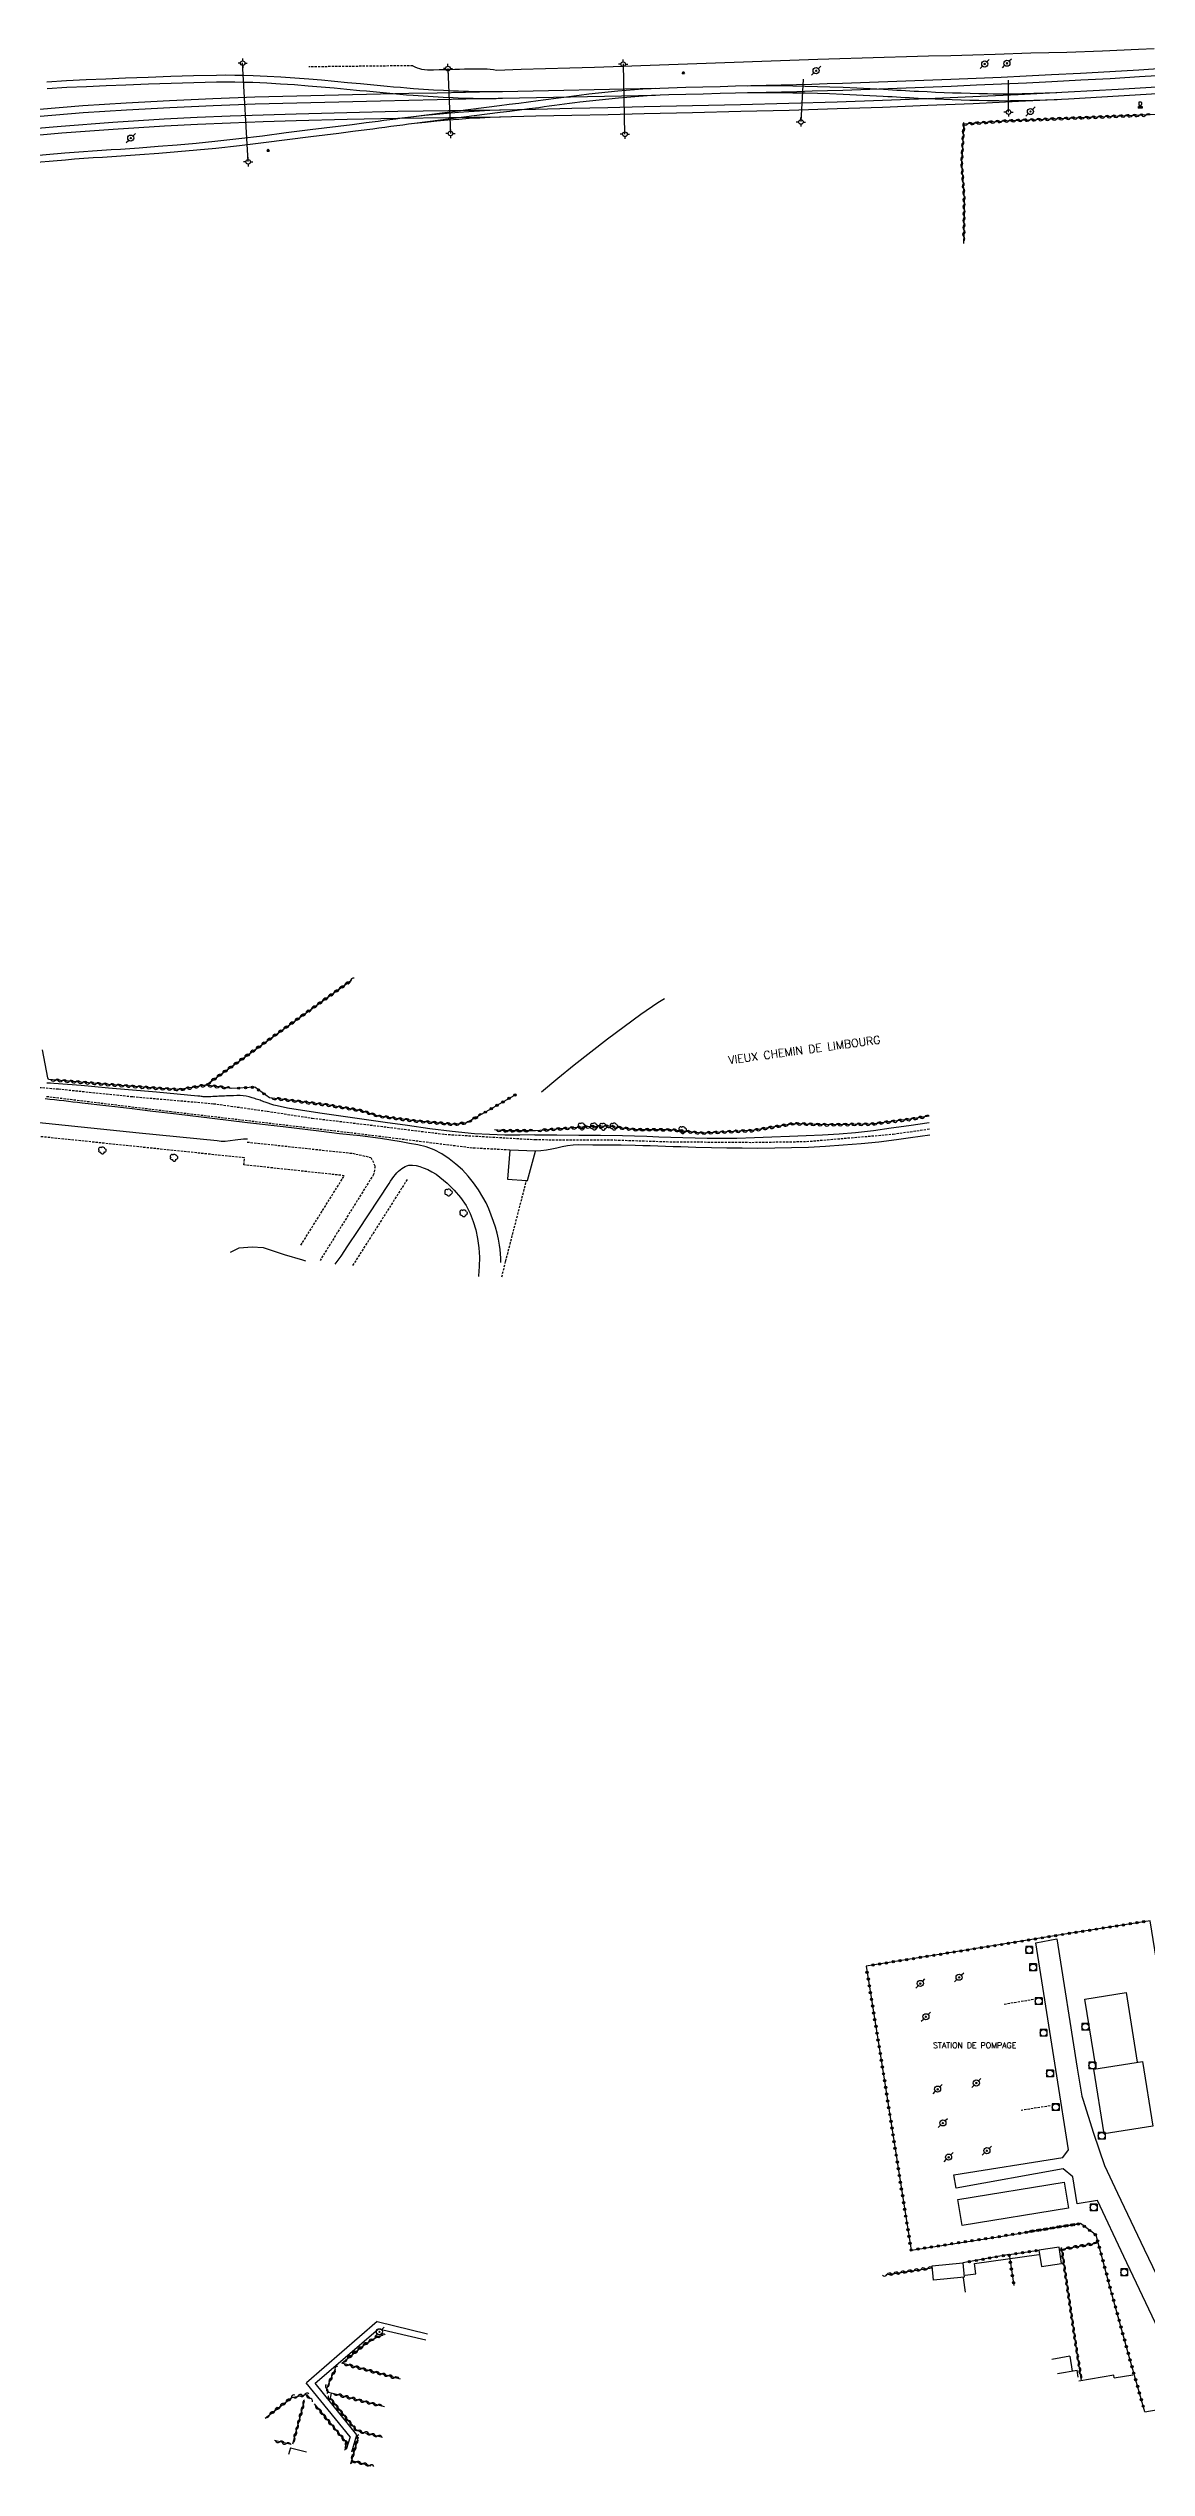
# Model space of a CAD drawing. Header units: millimetres. Extents: x 257000 to 258003, y 144043 to 145001.
# Drawn here: x 257422 to 257662, y 144043 to 144572 of the extents above; entities that cross this region are included whole.
import ezdxf
from ezdxf.enums import TextEntityAlignment as Align

# ---------------------------------------------------------------- set-up
doc = ezdxf.new("R2010")
doc.units = ezdxf.units.MM
doc.linetypes.add('DASHED', pattern=[0.75, 0.5, -0.25])
doc.layers.get('0').update_dxf_attribs({"linetype": 'CONTINUOUS'})
for name, color, linetype in [('W0001', 6, 'DASHED'), ('W0008', 7, 'CONTINUOUS'), ('W0014', 7, 'CONTINUOUS'), ('W0017', 7, 'CONTINUOUS'), ('W0101', 7, 'CONTINUOUS'), ('W0104', 1, 'CONTINUOUS'), ('W0112', 1, 'DASHED'), ('W0211', 2, 'CONTINUOUS'), ('W0300', 7, 'CONTINUOUS'), ('W0303', 7, 'CONTINUOUS'), ('W0310', 3, 'CONTINUOUS'), ('W0323', 7, 'CONTINUOUS'), ('W0420', 7, 'CONTINUOUS'), ('W0438', 7, 'CONTINUOUS'), ('W0473', 7, 'CONTINUOUS'), ('W0610', 7, 'CONTINUOUS'), ('W0611', 7, 'CONTINUOUS'), ('W0700', 7, 'CONTINUOUS'), ('W0850', 7, 'CONTINUOUS'), ('W0988', 4, 'CONTINUOUS'), ('W0989', 7, 'CONTINUOUS')]:
    doc.layers.add(name, color=color, linetype=linetype)
doc.styles.get("Standard").update_dxf_attribs({"font": 'romans.shx', "width": 0.85})

# ---------------------------------------------------------------- blocks, each defined once
blk = doc.blocks.new('T300')
for p, q in [((-0.8, 0.51), (-0.86, 0.34)), ((-0.86, 0.34), (-0.86, 0.17)), ((-0.86, 0.17), (-0.74, 0.06)), ((-0.69, 0.63), (-0.8, 0.51)), ((-0.8, -0.06), (-0.74, 0.06)), ((-0.74, 0.06), (-0.69, 0.11)), ((-0.57, 0.69), (-0.69, 0.63)), ((-0.46, 0.69), (-0.57, 0.69)), ((-0.29, 0.63), (-0.46, 0.69)), ((-0.29, 0.63), (-0.17, 0.74)), ((-0.23, 0.57), (-0.29, 0.63)), ((-0.17, 0.74), (-0.06, 0.8)), ((-0.06, 0.8), (0.06, 0.8)), ((0.06, 0.8), (0.23, 0.74)), ((0.23, 0.74), (0.34, 0.63)), ((0.34, 0.63), (0.4, 0.51)), ((0.46, 0.46), (0.34, 0.46)), ((0.4, 0.51), (0.4, 0.46)), ((0.57, 0.4), (0.46, 0.46)), ((0.57, 0.4), (0.69, 0.29)), ((0.69, 0.29), (0.74, 0.17)), ((0.74, 0.06), (0.69, -0.17)), ((0.74, 0.17), (0.74, 0.06)), ((-0.8, -0.17), (-0.8, -0.06)), ((-0.8, -0.23), (-0.8, -0.17)), ((-0.74, -0.34), (-0.8, -0.23)), ((-0.69, -0.4), (-0.74, -0.34)), ((-0.51, -0.46), (-0.69, -0.4)), ((-0.4, -0.46), (-0.51, -0.46)), ((-0.4, -0.46), (-0.34, -0.46)), ((-0.34, -0.46), (-0.34, -0.4)), ((-0.34, -0.51), (-0.34, -0.46)), ((-0.29, -0.63), (-0.34, -0.51)), ((-0.17, -0.74), (-0.29, -0.63)), ((-0.06, -0.8), (-0.17, -0.74)), ((0.06, -0.8), (-0.06, -0.8)), ((0.17, -0.74), (0.06, -0.8)), ((0.23, -0.69), (0.17, -0.74)), ((0.29, -0.46), (0.23, -0.46)), ((0.29, -0.63), (0.23, -0.69)), ((0.46, -0.4), (0.29, -0.46)), ((0.34, -0.51), (0.29, -0.63)), ((0.34, -0.51), (0.34, -0.46)), ((0.57, -0.34), (0.46, -0.4)), ((0.63, -0.29), (0.57, -0.34)), ((0.69, -0.17), (0.63, -0.29))]:
    blk.add_line(p, q)
blk = doc.blocks.new('T438')
for p, q in [((-0.4, 0.2), (0.4, 0.2)), ((-0.4, -0.2), (-0.4, 0.2)), ((0.15, 1.1), (-0.3, 1.1)), ((-0.3, 1.1), (-0.3, 0.5)), ((-0.3, 0.5), (0.15, 0.5)), ((0.3, 0.65), (0.3, 0.95)), ((0.4, 0.2), (0.4, -0.2))]:
    blk.add_line(p, q)
at = {"flags": 128}
for points in [[(-0.4, -0.2), (0.4, 0.2)], [(0.4, -0.2), (-0.4, -0.2)]]:
    blk.add_lwpolyline(points, dxfattribs=at)
for centre, major_axis, start_param, end_param in [((0.15, 0.95), (0.106, -0.106), 0.785398, 2.356194), ((0.15, 0.65), (0.106, 0.106), 3.926991, 5.497787)]:
    blk.add_ellipse(centre, major_axis=major_axis, ratio=1, start_param=start_param, end_param=end_param)
blk = doc.blocks.new('T473')
for p, q in [((-0.166667, 0.166667), (0.166667, -0.166667)), ((-0.166667, -0.166667), (0.166667, 0.166667)), ((0.500001, 0.500001), (1.000002, 1.000002)), ((-1.000002, -1.000002), (-0.500001, -0.500001))]:
    blk.add_line(p, q)
blk.add_ellipse((0, 0), major_axis=(0.471405, 0.471405), ratio=1, start_param=5.4977871438, end_param=11.780972451)
blk = doc.blocks.new('T610')
for p, q in [((-0.500001, 0), (-1.000002, 0)), ((0, 0.500001), (0, 1.000002)), ((0.500001, 0), (1.000002, 0)), ((0, -0.500001), (0, -1.000002))]:
    blk.add_line(p, q)
blk.add_ellipse((0, 0), major_axis=(-0.353554, 0.353554), ratio=1, start_param=3.926990817, end_param=10.2101761242)
blk = doc.blocks.new('T850')
for p, q in [((-0.25, -0.15), (0, 0.32)), ((0, 0.32), (0.25, -0.15)), ((-0.25, -0.15), (0.25, -0.15))]:
    blk.add_line(p, q)
for major_axis in [(-0.106, 0.106), (-0.0354, 0.0354), (-0.0236, 0.0236)]:
    blk.add_ellipse((0, 0), major_axis=major_axis, ratio=1, start_param=3.926991, end_param=10.210176)
blk = doc.blocks.new('t323o')
at = {"color": 0, "linetype": 'Continuous'}
for radius in [0.25, 0.15]:
    blk.add_circle((0, 0), radius, dxfattribs=at)
blk = doc.blocks.new('t310o')
at = {"color": 0, "linetype": 'Continuous'}
for centre, start, end in [((-0.5, 0.38), 216.8699, 323.1304), ((0.5, -0.37), 36.8699, 143.1303)]:
    blk.add_arc(centre, 0.625, start, end, dxfattribs=at)
blk = doc.blocks.new('T420')
for p, q in [((0.75, 0.75), (-0.75, 0.75)), ((-0.75, 0.75), (-0.75, -0.75)), ((0.75, 0.75), (0.75, -0.75)), ((0.75, -0.75), (-0.75, -0.75))]:
    blk.add_line(p, q)
blk.add_ellipse((0, 0), major_axis=(-0.53, 0.53), ratio=1, start_param=3.926991, end_param=10.210176)

msp = doc.modelspace()

# ---------------------------------------------------------------- linework, layer by layer
at = {"layer": 'W0001'}
for points in [[(257407.97, 144344.74), (257415.09, 144344.84), (257423.78, 144344.13), (257440.02, 144342.45), (257457.68, 144340.91), (257469.43, 144339.26), (257479.3, 144337.74), (257492.71, 144336.15), (257508.24, 144334.22), (257528.04, 144333.05)], [(257528.04, 144333.05), (257545.46, 144332.97), (257557.48, 144332.59), (257575.44, 144332.45), (257587.41, 144332.64), (257606.33, 144334.25), (257614.28, 144335.4)]]:
    msp.add_lwpolyline(points, dxfattribs=at)
at = {"layer": 'W0008'}
for points in [[(257527.96, 144334.06), (257524.67, 144334), (257521.37, 144334.03), (257518.08, 144334.15), (257514.79, 144334.35), (257509.89, 144334.81), (257505, 144335.44), (257500.12, 144336.14), (257495.25, 144336.82), (257491.66, 144337.3), (257488.08, 144337.8), (257484.5, 144338.31), (257480.93, 144338.85), (257478.59, 144339.2), (257476.24, 144339.54), (257473.9, 144339.94), (257471.58, 144340.43), (257470.92, 144340.61), (257470.26, 144340.81), (257469.61, 144341.03), (257468.96, 144341.24), (257468.68, 144341.34), (257468.41, 144341.44), (257468.14, 144341.54), (257467.86, 144341.64), (257467.59, 144341.74), (257467.31, 144341.83), (257467.03, 144341.93), (257466.76, 144342.01), (257466.13, 144342.2), (257465.5, 144342.37), (257464.86, 144342.52), (257464.21, 144342.62), (257463.49, 144342.67), (257462.77, 144342.67), (257462.05, 144342.65), (257461.34, 144342.63), (257460.92, 144342.61), (257460.51, 144342.6), (257460.1, 144342.58), (257459.69, 144342.56), (257459.28, 144342.54), (257458.87, 144342.52), (257458.46, 144342.49), (257458.05, 144342.48), (257457.58, 144342.45), (257457.11, 144342.42), (257456.64, 144342.4), (257456.17, 144342.39), (257455.93, 144342.4), (257455.69, 144342.42), (257455.45, 144342.44), (257455.21, 144342.47), (257454.97, 144342.5), (257454.73, 144342.53), (257454.49, 144342.55), (257454.25, 144342.58), (257452, 144342.79), (257449.74, 144343), (257447.48, 144343.21), (257445.23, 144343.41), (257442.61, 144343.64), (257439.99, 144343.88), (257437.38, 144344.1), (257434.76, 144344.33), (257431.77, 144344.59), (257428.78, 144344.86), (257425.79, 144345.11), (257422.79, 144345.34), (257422.02, 144345.39), (257421.25, 144345.43)], [(257527.96, 144334.06), (257532.76, 144334.06), (257537.56, 144334.04), (257542.35, 144333.99), (257547.15, 144333.92), (257549.79, 144333.86), (257552.43, 144333.78), (257555.07, 144333.69), (257557.71, 144333.59), (257560.36, 144333.49), (257563, 144333.42), (257565.64, 144333.37), (257568.28, 144333.35), (257572.13, 144333.4), (257575.98, 144333.51), (257579.82, 144333.66), (257583.67, 144333.83), (257587.28, 144333.98), (257590.89, 144334.13), (257594.5, 144334.34), (257598.1, 144334.64), (257602, 144335.07), (257605.89, 144335.59), (257609.77, 144336.17), (257614.23, 144336.77), (257614.23, 144336.77)], [(257614.34, 144334.04), (257614.34, 144334.04), (257610.14, 144333.42), (257607.09, 144332.98), (257603.21, 144332.52), (257599.32, 144332.13), (257595.42, 144331.81), (257591.52, 144331.55), (257587.83, 144331.36), (257584.13, 144331.25), (257580.43, 144331.18), (257576.73, 144331.14), (257573.34, 144331.15), (257569.95, 144331.19), (257566.57, 144331.27), (257563.18, 144331.34), (257561.52, 144331.39), (257559.86, 144331.44), (257558.2, 144331.49), (257556.54, 144331.55), (257554.88, 144331.61), (257553.22, 144331.67), (257551.56, 144331.71), (257549.9, 144331.75), (257546.81, 144331.81), (257543.71, 144331.84), (257540.62, 144331.86), (257537.52, 144331.88), (257536.33, 144331.83), (257535.14, 144331.68), (257533.97, 144331.45), (257532.81, 144331.2), (257531.65, 144330.94), (257530.48, 144330.72), (257529.29, 144330.56), (257528.1, 144330.49)]]:
    msp.add_lwpolyline(points, dxfattribs=at)
at = {"layer": 'W0014'}
for points in [[(257493.46, 144074.57), (257478.01, 144061.15)], [(257487.91, 144046.12), (257489.01, 144049.82), (257479.89, 144061.13), (257486, 144066.28), (257493.81, 144073), (257504.15, 144070.59)], [(257493.46, 144074.57), (257504.5, 144071.86)], [(257487.55, 144049.35), (257477.97, 144061.2)], [(257487.55, 144049.35), (257486.72, 144046.57)]]:
    msp.add_lwpolyline(points, dxfattribs=at)
at = {"layer": 'W0017'}
for points in [[(257520.53, 144306.15), (257520.52, 144307.1), (257520.47, 144308.05), (257520.38, 144309), (257520.24, 144309.94), (257520, 144311.26), (257519.7, 144312.58), (257519.35, 144313.88), (257518.94, 144315.17), (257518.45, 144316.54), (257517.92, 144317.89), (257517.31, 144319.22), (257516.62, 144320.5), (257515.64, 144322.09), (257514.58, 144323.62), (257513.41, 144325.08), (257512.12, 144326.45), (257510.72, 144327.71), (257509.22, 144328.88), (257507.63, 144329.92), (257505.94, 144330.79), (257504.19, 144331.45), (257502.37, 144331.89), (257500.53, 144332.23), (257498.71, 144332.55), (257494.23, 144333.28), (257489.73, 144333.85), (257485.22, 144334.35), (257480.72, 144334.87), (257472.94, 144335.83), (257465.16, 144336.75), (257457.38, 144337.67), (257449.6, 144338.59), (257444.45, 144339.21), (257439.29, 144339.82), (257434.14, 144340.44), (257428.99, 144341.04), (257427.97, 144341.16), (257426.96, 144341.27), (257425.95, 144341.39), (257424.93, 144341.5), (257423.92, 144341.62), (257422.91, 144341.73), (257421.89, 144341.85), (257420.88, 144341.96)], [(257411.71, 144313.8), (257405.71, 144334.31), (257405.55, 144334.99), (257405.84, 144336.31), (257407, 144337.38), (257407.89, 144337.78), (257412.6, 144337.49), (257441.46, 144334.56), (257458.52, 144332.82), (257459.4, 144332.69), (257460.23, 144332.7), (257462.44, 144332.99), (257464.24, 144333.2), (257465.09, 144333.21)], [(257496.1, 144323.44), (257496.41, 144323.97), (257496.75, 144324.49), (257497.11, 144324.98), (257497.5, 144325.45), (257497.81, 144325.8), (257498.14, 144326.13), (257498.49, 144326.44), (257498.86, 144326.71), (257499.22, 144326.94), (257499.58, 144327.16), (257499.98, 144327.33), (257500.4, 144327.44), (257501.22, 144327.47), (257502.03, 144327.36), (257502.81, 144327.16), (257503.56, 144326.91), (257504.54, 144326.52), (257505.47, 144326.04), (257506.36, 144325.49), (257507.2, 144324.87), (257508.82, 144323.5), (257510.33, 144322.01), (257511.71, 144320.38), (257512.91, 144318.61), (257513.8, 144316.91), (257514.5, 144315.13), (257515.04, 144313.29), (257515.44, 144311.43), (257515.73, 144309.4), (257515.84, 144307.35), (257515.81, 144305.3), (257515.65, 144303.26), (257515.63, 144303.11)], [(257484.33, 144305.78), (257485.59, 144307.59), (257487.1, 144309.81), (257489.35, 144313.21), (257491.61, 144316.62), (257493.86, 144320.03), (257496.1, 144323.44)], [(257461.4, 144308.4), (257463.3, 144309.35), (257466.14, 144309.6), (257468.57, 144309.44), (257473.16, 144307.89), (257477.17, 144306.78), (257477.83, 144306.53)], [(257671.98, 144056.47), (257668.73, 144063.69), (257663.63, 144074.36), (257656.76, 144088.83), (257650.99, 144101.03), (257646.57, 144100.29), (257645.65, 144106.2), (257643.51, 144107.97), (257620.14, 144103.73), (257619.61, 144106.66), (257643.41, 144110.43), (257644.7, 144112.16), (257642.12, 144128.32), (257637.56, 144157.43), (257642.15, 144158.25), (257646.6, 144129.99), (257647.59, 144123.86)], [(257647.59, 144123.86), (257647.78, 144123.18), (257650.13, 144115.8), (257652.52, 144108.69), (257655.36, 144102.68), (257661.22, 144090.43), (257668.55, 144075.07), (257672.47, 144066.6), (257677.01, 144057.47)]]:
    msp.add_lwpolyline(points, dxfattribs=at)
at = {"layer": 'W0101'}
for points in [[(257642.26, 144063.23), (257646.54, 144063.93)], [(257646.78, 144062.4), (257646.54, 144063.93)], [(257654.59, 144062.82), (257646.92, 144061.54)], [(257654.67, 144062.29), (257654.59, 144062.82)], [(257474.51, 144046.99), (257474.12, 144045.53)], [(257474.51, 144046.99), (257478.01, 144046.06), (257478.01, 144046.06)]]:
    msp.add_lwpolyline(points, dxfattribs=at)
at = {"layer": 'W0104'}
for points in [[(257522.5, 144330.77), (257521.98, 144324.43), (257526.14, 144324.12)], [(257526.14, 144324.12), (257526.38, 144324.11), (257528.1, 144330.49), (257522.5, 144330.77)], [(257650.7, 144129.86), (257648.27, 144145.1), (257657.3, 144146.56), (257659.71, 144131.3)], [(257644.96, 144066.98), (257641.02, 144066.29)], [(257644.96, 144066.98), (257645.45, 144063.75)], [(257658.71, 144062.85), (257654.69, 144062.18)]]:
    msp.add_lwpolyline(points, dxfattribs=at)
for points in [[(257660.86, 144131.48), (257663.12, 144117.3), (257652.48, 144115.61), (257650.22, 144129.78)], [(257620.47, 144101.29), (257643.72, 144105.07), (257644.64, 144099.39), (257621.4, 144095.61)], [(257614.83, 144086.76), (257621.54, 144087.4), (257621.84, 144084.27), (257615.13, 144083.63)], [(257642.6, 144090.84), (257638.21, 144090.18), (257638.75, 144086.59), (257643.14, 144087.24)]]:
    msp.add_lwpolyline(points, close=True, dxfattribs=at)
at = {"layer": 'W0112'}
for points in [[(257501.3, 144567.89), (257478.54, 144567.64)], [(257522.5, 144330.77), (257514.35, 144331.19), (257489.67, 144334.27), (257448.45, 144339.11), (257420.94, 144342.46)], [(257476.79, 144309.95), (257486.3, 144325.16), (257464.33, 144327.53), (257464.46, 144329.06), (257408.47, 144334.88), (257414.77, 144313.74)], [(257465.07, 144332.51), (257488.11, 144330.05), (257492.13, 144329.15), (257493.03, 144327.19), (257492.69, 144325.44), (257480.99, 144306.63)], [(257500.04, 144324.3), (257488.02, 144305.36)], [(257520.75, 144303.01), (257521.6, 144306.48), (257526.14, 144324.12)], [(257637.02, 144144.98), (257630.62, 144143.93)], [(257640.64, 144121.76), (257634.31, 144120.76)]]:
    msp.add_lwpolyline(points, dxfattribs=at)
at = {"layer": 'W0211'}
for points in [[(257501.3, 144567.89), (257501.75, 144567.65), (257502.22, 144567.44), (257502.71, 144567.28), (257503.21, 144567.16), (257504.48, 144567.01), (257505.77, 144567.01), (257507.05, 144567.06), (257508.32, 144567.09), (257509.38, 144567.1), (257510.44, 144567.13), (257511.5, 144567.16), (257512.56, 144567.2), (257513.62, 144567.23), (257514.68, 144567.24), (257515.74, 144567.24), (257516.8, 144567.21), (257517.51, 144567.18), (257518.21, 144567.12), (257518.91, 144567.05), (257519.61, 144566.95)], [(257519.61, 144566.95), (257524.95, 144567.11), (257530.3, 144567.27), (257535.65, 144567.44), (257541, 144567.61), (257547.11, 144567.82), (257553.21, 144568.03), (257559.32, 144568.25), (257565.42, 144568.47), (257571.53, 144568.69), (257577.63, 144568.91), (257583.74, 144569.12), (257589.85, 144569.32), (257594.69, 144569.47), (257599.54, 144569.61), (257604.39, 144569.75), (257609.24, 144569.89), (257614.08, 144570.03), (257618.93, 144570.16), (257623.78, 144570.31), (257628.63, 144570.45), (257636.46, 144570.68), (257644.3, 144570.89), (257652.14, 144571.14), (257659.97, 144571.49), (257663.38, 144571.68)], [(257529.43, 144343.49), (257532.97, 144346.48), (257536.55, 144349.42), (257540.19, 144352.28), (257543.88, 144355.09), (257547.48, 144357.8), (257551.11, 144360.49), (257554.83, 144363.06), (257556.29, 144363.94)]]:
    msp.add_lwpolyline(points, dxfattribs=at)
at = {"layer": 'W0303'}
for points in [[(257622.11, 144084.7), (257624.43, 144084.99), (257624.15, 144087.26), (257638.19, 144089.27)], [(257622.17, 144081.01), (257621.72, 144084.14)]]:
    msp.add_lwpolyline(points, dxfattribs=at)
at = {"layer": 'W0310'}
for points in [[(257700.92, 144558.9), (257660.91, 144557.07), (257630.94, 144555.8), (257621.79, 144555.13), (257621.3, 144546.63), (257621.85, 144538.88), (257621.78, 144531.16), (257621.68, 144529.03)], [(257455.99, 144344.95), (257469.03, 144354.36), (257487.9, 144367.93)], [(257461.72, 144344.22), (257455.99, 144344.95), (257450.36, 144343.98), (257446.12, 144344.21), (257434.73, 144345.07), (257421.62, 144346.17)], [(257515.83, 144338.3), (257512.98, 144336.73), (257510.38, 144336.38), (257501.64, 144337.13), (257493.72, 144338.21), (257490.02, 144339.38), (257482.49, 144340.62), (257469.97, 144342.18)], [(257528.08, 144335), (257521.43, 144334.97), (257519.12, 144335.18)], [(257614.17, 144338.19), (257610.05, 144337.49), (257601.53, 144336.43), (257591.98, 144336.28), (257584.55, 144336.52), (257575.48, 144335.01), (257564.42, 144334.46), (257557.67, 144335.19), (257549.99, 144335.21), (257543.81, 144335.97), (257539.33, 144335.82), (257528.08, 144335)], [(257647.52, 144061.64), (257646.17, 144070.18), (257643.19, 144090.38), (257650.81, 144091.7)], [(257605.14, 144084.87), (257614.87, 144086.35)], [(257485.76, 144065.46), (257490.94, 144069.73), (257492.72, 144070.82), (257494.11, 144071.43), (257494.78, 144071.57)], [(257498.55, 144062.01), (257485.76, 144065.46)], [(257483.45, 144058.95), (257482.92, 144059.09), (257482.49, 144059.45), (257482.44, 144059.97), (257483.71, 144062.91), (257484.4, 144064.14)], [(257468.99, 144053.48), (257474.81, 144058), (257478.03, 144058.64), (257478.8, 144057.68)], [(257477.52, 144057.15), (257475, 144047.73)], [(257479.68, 144056.6), (257486.77, 144048.06), (257486.4, 144046.83)], [(257483.45, 144058.95), (257483.17, 144057.82), (257486.91, 144053.19), (257488.23, 144051.64), (257488.85, 144051), (257489.71, 144050.54), (257491.42, 144050.11), (257494.64, 144049.27)], [(257495.09, 144055.94), (257483.45, 144058.95)], [(257489.3, 144049.29), (257487.84, 144044.16), (257492.11, 144043.06)], [(257474.69, 144047.66), (257471.02, 144048.58)], [(257487.84, 144044.16), (257487.63, 144043.44)]]:
    msp.add_lwpolyline(points, dxfattribs=at)
at = {"layer": 'W0323'}
for points in [[(257421.62, 144346.17), (257421.43, 144346.58), (257420.3, 144352.67)], [(257469.97, 144342.18), (257466.76, 144344.49), (257461.72, 144344.22)], [(257523.72, 144342.86), (257515.83, 144338.3)], [(257683.23, 144059.78), (257680.1, 144067.88), (257676.91, 144076.33), (257675.39, 144082.02), (257673.48, 144094.03), (257669.21, 144120.52), (257662.53, 144162.24), (257644.71, 144159.45), (257629.91, 144157.01), (257615.03, 144154.65), (257600.41, 144152.3)], [(257600.41, 144152.3), (257603.81, 144131.32), (257607.93, 144104.88), (257610.26, 144090.22), (257628.84, 144093.06), (257647.3, 144096.01)], [(257661.36, 144054.8), (257657.99, 144066.67), (257653.89, 144081.64), (257650.71, 144093.45), (257647.3, 144096.01), (257634.98, 144094.05)], [(257631.67, 144089.22), (257621.54, 144087.4)], [(257631.67, 144089.22), (257638.21, 144090.18)], [(257631.67, 144089.22), (257632.75, 144082.47)], [(257661.36, 144054.8), (257671.81, 144056.68)]]:
    msp.add_lwpolyline(points, dxfattribs=at)
at = {"layer": 'W0611'}
for points in [[(257465.27, 144546.97), (257464, 144568.52)], [(257547.63, 144552.93), (257547.36, 144568.27)], [(257508.94, 144567.27), (257509.5, 144553.08)], [(257586.65, 144564.96), (257586.15, 144555.66)], [(257631.54, 144557.73), (257631.57, 144564.74)]]:
    msp.add_lwpolyline(points, dxfattribs=at)
at = {"layer": 'W0700'}
for points in [[(257419.61, 144558.37), (257429.09, 144559.16), (257438.58, 144559.78), (257448.08, 144560.29), (257457.57, 144560.73), (257466.73, 144561.07), (257475.89, 144561.31), (257485.05, 144561.51), (257494.2, 144561.71), (257500.4, 144561.86), (257506.61, 144561.99), (257512.81, 144562.12), (257519.01, 144562.25), (257519.48, 144562.26), (257519.94, 144562.27), (257520.41, 144562.28), (257520.88, 144562.29)], [(257421.21, 144564.38), (257425.52, 144564.67), (257429.84, 144564.88), (257434.15, 144565.05), (257438.47, 144565.21), (257443.43, 144565.41), (257448.39, 144565.6), (257453.35, 144565.76), (257458.31, 144565.85), (257460.32, 144565.87), (257462.34, 144565.86), (257464.35, 144565.83), (257466.37, 144565.78), (257469.41, 144565.64), (257472.44, 144565.46), (257475.48, 144565.25), (257478.51, 144565.02), (257481.34, 144564.79), (257484.17, 144564.53), (257487, 144564.26), (257489.84, 144564), (257491.29, 144563.86), (257492.74, 144563.73), (257494.19, 144563.58), (257495.64, 144563.44), (257497.09, 144563.3), (257498.55, 144563.17), (257500, 144563.05), (257501.45, 144562.93), (257503.64, 144562.78), (257505.82, 144562.65), (257508.01, 144562.54), (257510.2, 144562.43), (257511.28, 144562.38), (257512.37, 144562.33), (257513.45, 144562.3), (257514.54, 144562.27), (257515.66, 144562.25), (257516.78, 144562.24), (257517.9, 144562.24), (257519.02, 144562.25)], [(257421.33, 144562.88), (257425.63, 144563.18), (257429.93, 144563.38), (257434.23, 144563.55), (257438.53, 144563.71), (257443.48, 144563.91), (257448.42, 144564.11), (257453.37, 144564.26), (257458.33, 144564.35), (257460.32, 144564.37), (257462.32, 144564.36), (257464.32, 144564.33), (257466.31, 144564.28), (257469.34, 144564.14), (257472.36, 144563.96), (257475.38, 144563.75), (257478.39, 144563.52), (257481.22, 144563.29), (257484.05, 144563.03), (257486.87, 144562.77), (257489.7, 144562.51), (257491.16, 144562.37), (257492.61, 144562.23), (257494.06, 144562.09), (257495.52, 144561.95), (257496.97, 144561.81), (257498.43, 144561.68), (257499.89, 144561.55), (257501.34, 144561.44), (257503.54, 144561.29), (257505.73, 144561.15), (257507.93, 144561.04), (257510.13, 144560.93), (257511.22, 144560.88), (257512.32, 144560.83), (257513.41, 144560.8), (257514.51, 144560.77), (257515.64, 144560.75), (257516.77, 144560.74), (257517.91, 144560.74), (257519.04, 144560.75)], [(257520.2, 144558.23), (257528.12, 144558.4), (257536.04, 144558.58), (257543.95, 144558.76), (257551.87, 144558.94), (257562.42, 144559.19), (257572.96, 144559.43), (257583.51, 144559.7), (257594.05, 144560.02), (257603.96, 144560.36), (257613.87, 144560.74), (257623.78, 144561.16), (257633.68, 144561.62), (257644.59, 144562.17), (257655.5, 144562.78), (257666.41, 144563.43)], [(257520.21, 144559.21), (257522.33, 144559.48), (257524.45, 144559.74), (257526.56, 144560.01), (257528.68, 144560.28), (257529.8, 144560.43), (257530.92, 144560.58), (257532.04, 144560.73), (257533.16, 144560.89), (257534.28, 144561.04), (257535.4, 144561.19), (257536.52, 144561.34), (257537.64, 144561.48), (257539.75, 144561.72), (257541.87, 144561.95), (257543.98, 144562.17), (257546.1, 144562.37), (257547.92, 144562.54), (257549.75, 144562.69), (257551.59, 144562.82), (257553.42, 144562.93), (257557.18, 144563.09), (257560.95, 144563.19), (257564.72, 144563.28), (257568.49, 144563.37), (257571.83, 144563.46), (257575.18, 144563.54), (257578.52, 144563.63), (257581.87, 144563.71), (257585.21, 144563.79), (257588.56, 144563.88), (257591.9, 144563.97), (257595.25, 144564.07), (257601.18, 144564.27), (257607.11, 144564.48), (257613.04, 144564.71), (257618.97, 144564.95), (257624.46, 144565.18), (257629.95, 144565.42), (257635.44, 144565.67), (257640.93, 144565.94), (257647.31, 144566.27), (257653.7, 144566.63), (257660.08, 144567), (257666.46, 144567.4)], [(257520.39, 144557.73), (257522.51, 144557.99), (257524.63, 144558.25), (257526.75, 144558.52), (257528.87, 144558.79), (257529.99, 144558.94), (257531.11, 144559.09), (257532.23, 144559.25), (257533.35, 144559.4), (257534.46, 144559.55), (257535.58, 144559.7), (257536.7, 144559.85), (257537.82, 144559.99), (257539.92, 144560.23), (257542.02, 144560.46), (257544.13, 144560.68), (257546.23, 144560.88), (257548.05, 144561.04), (257549.86, 144561.19), (257551.68, 144561.32), (257553.5, 144561.43), (257557.25, 144561.59), (257561.01, 144561.7), (257564.77, 144561.78), (257568.53, 144561.87), (257571.88, 144561.96), (257575.22, 144562.04), (257578.57, 144562.13), (257581.91, 144562.21), (257585.26, 144562.29), (257588.61, 144562.38), (257591.95, 144562.47), (257595.3, 144562.57), (257601.23, 144562.77), (257607.17, 144562.99), (257613.1, 144563.21), (257619.03, 144563.45), (257624.53, 144563.68), (257630.02, 144563.92), (257635.51, 144564.17), (257641.01, 144564.44), (257647.39, 144564.78), (257653.78, 144565.13), (257660.17, 144565.5), (257666.55, 144565.9)], [(257520.88, 144562.29), (257554.35, 144562.96)], [(257574.42, 144563.52), (257576.24, 144563.55), (257578.06, 144563.56), (257579.88, 144563.56), (257581.7, 144563.54), (257584.4, 144563.5), (257587.1, 144563.45), (257589.8, 144563.37), (257592.5, 144563.28), (257595.43, 144563.17), (257598.37, 144563.03), (257601.31, 144562.88), (257604.25, 144562.73), (257605.2, 144562.68), (257606.16, 144562.63), (257607.11, 144562.57), (257608.07, 144562.52), (257609.02, 144562.46), (257609.98, 144562.41), (257610.94, 144562.36), (257611.89, 144562.31), (257613.74, 144562.22), (257615.6, 144562.14), (257617.45, 144562.06), (257619.3, 144562), (257621.22, 144561.93), (257623.14, 144561.88), (257625.06, 144561.83), (257626.98, 144561.79), (257628.23, 144561.77), (257629.48, 144561.76), (257630.73, 144561.75), (257631.98, 144561.76), (257634.52, 144561.8), (257637.06, 144561.86), (257639.6, 144561.94), (257642.14, 144562.04)], [(257413.14, 144553.71), (257424.38, 144554.71), (257435.64, 144555.53), (257446.89, 144556.25), (257454.1, 144556.64), (257461.31, 144556.93), (257468.53, 144557.17), (257475.74, 144557.38), (257486.86, 144557.68), (257497.98, 144557.92), (257509.1, 144558.1), (257520.22, 144558.23)], [(257416.22, 144548.04), (257425.16, 144548.82), (257427.19, 144548.99), (257429.23, 144549.14), (257431.26, 144549.28), (257433.3, 144549.42), (257435.34, 144549.55), (257437.37, 144549.68), (257439.41, 144549.82), (257441.44, 144549.97), (257445.59, 144550.29), (257449.73, 144550.62), (257453.87, 144550.98), (257458.01, 144551.38), (257463.22, 144551.95), (257468.42, 144552.59), (257473.61, 144553.26), (257478.81, 144553.91), (257481.87, 144554.29), (257484.93, 144554.67), (257488, 144555.05), (257491.06, 144555.44), (257492.36, 144555.61), (257493.67, 144555.78), (257494.97, 144555.96), (257496.27, 144556.13), (257497.58, 144556.31), (257498.88, 144556.48), (257500.19, 144556.64), (257501.5, 144556.79), (257503.93, 144557.06), (257506.36, 144557.31), (257508.8, 144557.53), (257511.24, 144557.73), (257513.53, 144557.89), (257515.83, 144558.03), (257518.12, 144558.15), (257520.42, 144558.24)], [(257419.75, 144556.88), (257429.21, 144557.66), (257438.68, 144558.28), (257448.16, 144558.79), (257457.64, 144559.23), (257466.79, 144559.58), (257475.94, 144559.81), (257485.09, 144560.01), (257494.24, 144560.21), (257500.44, 144560.36), (257506.64, 144560.49), (257512.84, 144560.62), (257519.04, 144560.75), (257519.5, 144560.76), (257519.97, 144560.77), (257520.44, 144560.78), (257520.91, 144560.79)], [(257501.46, 144556.79), (257520.2, 144559.21)], [(257501.65, 144555.3), (257520.39, 144557.73)], [(257520.23, 144556.73), (257528.15, 144556.9), (257536.07, 144557.08), (257543.99, 144557.26), (257551.91, 144557.45), (257562.46, 144557.69), (257573.01, 144557.94), (257583.56, 144558.2), (257594.1, 144558.52), (257604.02, 144558.86), (257613.93, 144559.24), (257623.85, 144559.66), (257633.76, 144560.12), (257644.68, 144560.68), (257655.59, 144561.28), (257666.5, 144561.93)], [(257520.91, 144560.79), (257554.38, 144561.46)], [(257574.44, 144562.02), (257576.25, 144562.05), (257578.06, 144562.06), (257579.88, 144562.06), (257581.69, 144562.04), (257584.38, 144562), (257587.07, 144561.95), (257589.75, 144561.87), (257592.44, 144561.79), (257595.37, 144561.67), (257598.31, 144561.53), (257601.24, 144561.38), (257604.17, 144561.23), (257605.13, 144561.18), (257606.08, 144561.13), (257607.04, 144561.07), (257607.99, 144561.02), (257608.95, 144560.96), (257609.91, 144560.91), (257610.86, 144560.86), (257611.82, 144560.81), (257613.68, 144560.72), (257615.53, 144560.64), (257617.39, 144560.56), (257619.25, 144560.5), (257621.18, 144560.43), (257623.1, 144560.38), (257625.03, 144560.33), (257626.95, 144560.29), (257628.21, 144560.27), (257629.47, 144560.26), (257630.73, 144560.25), (257631.99, 144560.26), (257634.55, 144560.3), (257637.1, 144560.36), (257639.65, 144560.44), (257642.2, 144560.54)], [(257413.3, 144552.22), (257424.52, 144553.21), (257435.75, 144554.03), (257446.99, 144554.75), (257454.18, 144555.14), (257461.38, 144555.43), (257468.58, 144555.67), (257475.79, 144555.88), (257486.89, 144556.18), (257498.01, 144556.42), (257509.12, 144556.6), (257520.23, 144556.73)], [(257416.36, 144546.55), (257425.29, 144547.33), (257427.32, 144547.5), (257429.36, 144547.65), (257431.39, 144547.79), (257433.42, 144547.92), (257435.46, 144548.05), (257437.49, 144548.19), (257439.53, 144548.33), (257441.56, 144548.48), (257445.71, 144548.8), (257449.87, 144549.13), (257454.02, 144549.48), (257458.17, 144549.89), (257463.38, 144550.46), (257468.59, 144551.1), (257473.79, 144551.77), (257478.99, 144552.43), (257482.06, 144552.8), (257485.12, 144553.18), (257488.18, 144553.56), (257491.25, 144553.95), (257492.55, 144554.12), (257493.85, 144554.29), (257495.15, 144554.47), (257496.45, 144554.64), (257497.75, 144554.82), (257499.06, 144554.99), (257500.36, 144555.15), (257501.66, 144555.3), (257504.08, 144555.57), (257506.51, 144555.81), (257508.93, 144556.04), (257511.36, 144556.23), (257513.63, 144556.4), (257515.91, 144556.53), (257518.19, 144556.65), (257520.47, 144556.74)]]:
    msp.add_lwpolyline(points, dxfattribs=at)

# ---------------------------------------------------------------- block references
at = {"layer": 'W0300'}
for p in [(257538.29, 144335.92), (257540.98, 144335.9), (257542.96, 144335.86), (257545.32, 144335.89), (257560.34, 144335.12), (257433.42, 144330.67), (257449.1, 144329.09), (257509.12, 144321.47), (257512.43, 144316.93)]:
    msp.add_blockref('T300', p, dxfattribs=at)
at = {"layer": 'W0310'}
for p, rotation in [((257649.61, 144556.59), 182.4149669091822), ((257651.11, 144556.65), 182.4149669091822), ((257652.61, 144556.72), 182.4149669091822), ((257654.11, 144556.78), 182.4149669091822), ((257655.61, 144556.84), 182.4149669091822), ((257657.1, 144556.91), 182.4149669091822), ((257658.6, 144556.97), 182.4149669091822), ((257660.1, 144557.03), 182.4149669091822), ((257661.6, 144557.1), 182.628804830023), ((257621.58, 144551.5), 266.7003309623182), ((257621.66, 144553), 266.7003309623182), ((257621.75, 144554.5), 266.7003309623182), ((257622.65, 144555.19), 184.2177174838993), ((257624.15, 144555.3), 184.2177174838993), ((257625.64, 144555.41), 184.2177174838993), ((257627.14, 144555.52), 184.2177174838993), ((257628.63, 144555.63), 184.2177174838993), ((257630.13, 144555.74), 184.2177174838993), ((257631.63, 144555.83), 182.4149669091822), ((257633.13, 144555.9), 182.4149669091822), ((257634.62, 144555.96), 182.4149669091822), ((257636.12, 144556.02), 182.4149669091822), ((257637.62, 144556.09), 182.4149669091822), ((257639.12, 144556.15), 182.4149669091822), ((257640.62, 144556.21), 182.4149669091822), ((257642.12, 144556.28), 182.4149669091822), ((257643.62, 144556.34), 182.4149669091822), ((257645.12, 144556.4), 182.4149669091822), ((257646.61, 144556.47), 182.4149669091822), ((257648.11, 144556.53), 182.4149669091822), ((257621.32, 144547.01), 266.7003309623182), ((257621.38, 144545.51), 274.1203089964196), ((257621.4, 144548.51), 266.7003309623182), ((257621.49, 144550.01), 266.7003309623182), ((257621.48, 144544.02), 274.1203089964196), ((257621.59, 144542.52), 274.1203089964196), ((257621.7, 144541.03), 274.1203089964196), ((257621.81, 144539.53), 274.1203089964196), ((257621.82, 144535.03), 269.4512350457728), ((257621.83, 144536.53), 269.4512350457728), ((257621.84, 144538.03), 269.4512350457728), ((257621.75, 144530.53), 267.4324433007214), ((257621.79, 144532.03), 269.4512350457728), ((257621.8, 144533.53), 269.4512350457728), ((257485.2, 144365.99), 35.73526437437557), ((257486.42, 144366.87), 35.73526437437557), ((257487.64, 144367.74), 35.73526437437557), ((257477.9, 144360.73), 35.73526437437557), ((257479.12, 144361.61), 35.73526437437557), ((257480.33, 144362.49), 35.73526437437557), ((257481.55, 144363.36), 35.73526437437557), ((257482.77, 144364.24), 35.73526437437557), ((257483.99, 144365.11), 35.73526437437557), ((257470.59, 144355.48), 35.73526437437557), ((257471.81, 144356.35), 35.73526437437557), ((257473.03, 144357.23), 35.73526437437557), ((257474.25, 144358.11), 35.73526437437557), ((257475.46, 144358.98), 35.73526437437557), ((257476.68, 144359.86), 35.73526437437557), ((257463.29, 144350.21), 35.80651839494864), ((257464.51, 144351.09), 35.80651839494864), ((257465.73, 144351.97), 35.80651839494864), ((257466.94, 144352.85), 35.80651839494864), ((257468.16, 144353.72), 35.80651839494864), ((257469.38, 144354.6), 35.73526437437557), ((257423.12, 144346.04), 175.2327403520869), ((257424.61, 144345.92), 175.2327403520869), ((257426.11, 144345.79), 175.2327403520869), ((257427.6, 144345.67), 175.2327403520869), ((257429.1, 144345.54), 175.2327403520869), ((257430.59, 144345.42), 175.2327403520869), ((257432.09, 144345.29), 175.2327403520869), ((257433.58, 144345.17), 175.2327403520869), ((257435.08, 144345.05), 175.6917119770578), ((257436.57, 144344.93), 175.6917119770578), ((257455.96, 144344.94), 189.7915952101837), ((257457.21, 144345.83), 35.80651839494864), ((257458.43, 144346.7), 35.80651839494864), ((257459.64, 144347.58), 35.80651839494864), ((257460.86, 144348.46), 35.80651839494864), ((257462.08, 144349.34), 35.80651839494864), ((257438.07, 144344.82), 175.6917119770578), ((257439.57, 144344.71), 175.6917119770578), ((257441.06, 144344.6), 175.6917119770578), ((257442.56, 144344.48), 175.6917119770578), ((257444.05, 144344.37), 175.6917119770578), ((257445.55, 144344.26), 175.6917119770578), ((257447.05, 144344.16), 176.7572470225063), ((257448.54, 144344.08), 176.7572470225063), ((257450.04, 144343.99), 176.7572470225063), ((257451.52, 144344.18), 189.7915952101837), ((257453, 144344.43), 189.7915952101837), ((257454.48, 144344.69), 189.7915952101837), ((257457.45, 144344.76), 172.7641721386177), ((257458.93, 144344.57), 172.7641721386177), ((257460.42, 144344.39), 172.7641721386177), ((257471.46, 144342), 172.9059467320387), ((257472.94, 144341.81), 172.9059467320387), ((257474.43, 144341.63), 172.9059467320387), ((257475.92, 144341.44), 172.9059467320387), ((257477.41, 144341.26), 172.9059467320387), ((257478.9, 144341.07), 172.9059467320387), ((257480.39, 144340.89), 172.9059467320387), ((257481.88, 144340.7), 172.9059467320387), ((257483.36, 144340.48), 170.6142367620739), ((257484.84, 144340.24), 170.6142367620739), ((257486.32, 144339.99), 170.6142367620739), ((257487.8, 144339.75), 170.6142367620739), ((257489.28, 144339.5), 170.6142367620739), ((257490.73, 144339.15), 162.536706399827), ((257492.16, 144338.7), 162.536706399827), ((257493.6, 144338.25), 162.536706399827), ((257495.08, 144338.03), 172.2054548443519), ((257496.56, 144337.83), 172.2054548443519), ((257498.05, 144337.62), 172.2054548443519), ((257499.54, 144337.42), 172.2054548443519), ((257501.02, 144337.22), 172.2054548443519), ((257502.51, 144337.06), 175.0851123742981), ((257504.01, 144336.93), 175.0851123742981), ((257505.5, 144336.8), 175.0851123742981), ((257507, 144336.67), 175.0851123742981), ((257508.49, 144336.54), 175.0851123742981), ((257509.98, 144336.41), 175.0851123742981), ((257511.47, 144336.53), 187.7306516811007), ((257512.96, 144336.73), 187.7306516811007), ((257514.28, 144337.45), 208.8887083023648), ((257515.59, 144338.17), 208.8887083023648), ((257520.61, 144335.05), 174.7653885994301), ((257522.11, 144334.98), 180.2669306152499), ((257523.61, 144334.98), 180.2669306152499), ((257525.11, 144334.99), 180.2669306152499), ((257526.61, 144335), 180.2669306152499), ((257529.58, 144335.11), 184.1598265668754), ((257531.08, 144335.22), 184.1598265668754), ((257532.57, 144335.33), 184.1598265668754), ((257534.07, 144335.44), 184.1598265668754), ((257535.57, 144335.55), 184.1598265668754), ((257537.06, 144335.66), 184.1598265668754), ((257538.56, 144335.76), 184.1598265668754), ((257540.05, 144335.85), 181.9555567974867), ((257541.55, 144335.9), 181.9555567974867), ((257543.05, 144335.95), 181.9555567974867), ((257544.55, 144335.88), 172.9926386482081), ((257546.04, 144335.7), 172.9926386482081), ((257547.52, 144335.52), 172.9926386482081), ((257549.01, 144335.33), 172.9926386482081), ((257550.51, 144335.21), 179.7912188020267), ((257552.01, 144335.21), 179.7912188020267), ((257553.51, 144335.2), 179.7912188020267), ((257555.01, 144335.2), 179.7912188020267), ((257556.51, 144335.19), 179.7912188020267), ((257558, 144335.15), 173.8724975689133), ((257559.5, 144334.99), 173.8724975689133), ((257560.99, 144334.83), 173.8724975689133), ((257562.48, 144334.67), 173.8724975689133), ((257563.97, 144334.51), 173.8724975689133), ((257565.47, 144334.52), 182.8355431499883), ((257566.96, 144334.59), 182.8355431499883), ((257568.46, 144334.66), 182.8355431499883), ((257569.96, 144334.74), 182.8355431499883), ((257571.46, 144334.81), 182.8355431499883), ((257572.96, 144334.89), 182.8355431499883), ((257574.46, 144334.96), 182.8355431499883), ((257575.95, 144335.09), 189.481795229047), ((257577.43, 144335.34), 189.481795229047), ((257578.91, 144335.58), 189.481795229047), ((257580.39, 144335.83), 189.481795229047), ((257581.87, 144336.08), 189.481795229047), ((257583.34, 144336.32), 189.481795229047), ((257584.83, 144336.52), 178.08238244704), ((257586.33, 144336.47), 178.08238244704), ((257587.83, 144336.42), 178.08238244704), ((257589.33, 144336.36), 178.08238244704), ((257590.82, 144336.31), 178.08238244704), ((257592.32, 144336.28), 180.9423390547129), ((257593.82, 144336.31), 180.9423390547129), ((257595.32, 144336.33), 180.9423390547129), ((257596.82, 144336.36), 180.9423390547129), ((257598.32, 144336.38), 180.9423390547129), ((257599.82, 144336.4), 180.9423390547129), ((257601.32, 144336.43), 180.9423390547129), ((257602.81, 144336.59), 187.0538754149275), ((257604.3, 144336.78), 187.0538754149275), ((257605.79, 144336.96), 187.0538754149275), ((257607.28, 144337.14), 187.0538754149275), ((257608.77, 144337.33), 187.0538754149275), ((257610.25, 144337.52), 189.7240995203479), ((257611.73, 144337.78), 189.7240995203479), ((257613.21, 144338.03), 189.7240995203479), ((257647.07, 144091.05), 9.788700144679176), ((257648.55, 144091.31), 9.788700144679176), ((257650.03, 144091.56), 9.788700144679176), ((257610.9, 144085.75), 8.678526544848669), ((257612.38, 144085.97), 8.678526544848669), ((257613.87, 144086.2), 8.678526544848669), ((257643.27, 144089.82), 98.39870348976359), ((257644.11, 144090.54), 9.788700144679176), ((257643.49, 144088.34), 98.39870348976359), ((257643.71, 144086.85), 98.39870348976359), ((257643.93, 144085.37), 98.39870348976359), ((257645.59, 144090.8), 9.788700144679176), ((257604.97, 144084.84), 8.678526544848669), ((257606.45, 144085.07), 8.678526544848669), ((257607.93, 144085.29), 8.678526544848669), ((257609.42, 144085.52), 8.678526544848669), ((257644.15, 144083.89), 98.39870348976359), ((257644.37, 144082.4), 98.39870348976359), ((257644.59, 144080.92), 98.39870348976359), ((257644.81, 144079.43), 98.39870348976359), ((257645.03, 144077.95), 98.39870348976359), ((257645.25, 144076.47), 98.39870348976359), ((257645.47, 144074.98), 98.39870348976359), ((257491.61, 144070.14), 31.63083041516158), ((257492.9, 144070.9), 23.59482057032059), ((257494.28, 144071.47), 11.91342066945306), ((257645.68, 144073.5), 98.39870348976359), ((257645.9, 144072.02), 98.39870348976359), ((257646.12, 144070.53), 98.39870348976359), ((257484.29, 144063.94), 60.86220358207966), ((257486.91, 144066.41), 39.48330757891988), ((257487.2, 144065.07), 164.9299683485897), ((257488.07, 144067.36), 39.48330757891988), ((257488.65, 144064.68), 164.9299683485897), ((257489.23, 144068.32), 39.48330757891988), ((257490.39, 144069.27), 39.48330757891988), ((257646.35, 144069.05), 98.97400534183717), ((257646.59, 144067.57), 98.97400534183717), ((257646.82, 144066.09), 98.97400534183717), ((257647.06, 144064.6), 98.97400534183717), ((257482.46, 144059.85), 95.39344088822897), ((257482.99, 144061.24), 66.62277209098775), ((257483.58, 144062.61), 66.62277209098775), ((257490.1, 144064.29), 164.9299683485897), ((257491.55, 144063.9), 164.9299683485897), ((257493, 144063.51), 164.9299683485897), ((257494.45, 144063.12), 164.9299683485897), ((257495.89, 144062.73), 164.9299683485897), ((257497.34, 144062.34), 164.9299683485897), ((257647.29, 144063.12), 98.97400534183717), ((257469.93, 144054.21), 37.79365402204277), ((257471.12, 144055.13), 37.79365402204277), ((257472.3, 144056.05), 37.79365402204277), ((257473.49, 144056.97), 37.79365402204277), ((257474.67, 144057.89), 37.79365402204277), ((257476.11, 144058.26), 11.29964413257075), ((257476.55, 144053.53), 255.0496459504724), ((257476.94, 144054.98), 255.0496459504724), ((257477.58, 144058.55), 11.29964413257075), ((257477.32, 144056.43), 255.0496459504724), ((257478.68, 144057.83), 308.9289371410602), ((257480.64, 144055.44), 309.7478658707056), ((257481.59, 144054.29), 309.7478658707056), ((257483.38, 144057.56), 308.9350352336569), ((257484.32, 144056.39), 308.9350352336569), ((257484.9, 144058.58), 165.4943005262566), ((257485.26, 144055.23), 308.9350352336569), ((257486.35, 144058.2), 165.4943005262566), ((257486.2, 144054.06), 308.9350352336569), ((257487.8, 144057.83), 165.4943005262566), ((257489.25, 144057.45), 165.4943005262566), ((257490.71, 144057.08), 165.4943005262566), ((257492.16, 144056.7), 165.4943005262566), ((257493.61, 144056.32), 165.4943005262566), ((257475.39, 144049.18), 255.0496459504724), ((257475.78, 144050.63), 255.0496459504724), ((257476.16, 144052.08), 255.0496459504724), ((257482.55, 144053.14), 309.7478658707056), ((257483.51, 144051.98), 309.7478658707056), ((257484.47, 144050.83), 309.7478658707056), ((257485.43, 144049.68), 309.7478658707056), ((257486.39, 144048.52), 309.7478658707056), ((257487.15, 144052.9), 310.5157831794167), ((257488.13, 144051.76), 310.5157831794167), ((257489.25, 144050.78), 331.427247323931), ((257489.18, 144048.85), 254.0413288958725), ((257490.66, 144050.3), 346.2160203047159), ((257492.11, 144049.93), 345.226612855075), ((257493.56, 144049.55), 345.226612855075), ((257472.19, 144048.28), 165.9272933769372), ((257473.65, 144047.92), 165.9272933769372), ((257486.59, 144047.44), 255.41936122871), ((257487.94, 144044.53), 254.0413288958725), ((257488.35, 144045.97), 254.0413288958725), ((257488.92, 144043.88), 345.5536011491332), ((257488.77, 144047.41), 254.0413288958725), ((257490.37, 144043.5), 345.5536011491332), ((257491.82, 144043.13), 345.5536011491332)]:
    msp.add_blockref('t310o', p, dxfattribs=dict(at, rotation=rotation))
at = {"layer": 'W0323'}
for p, rotation in [((257463.22, 144344.3), 183.031276746841), ((257464.72, 144344.38), 183.031276746841), ((257466.21, 144344.46), 183.031276746841), ((257467.53, 144343.93), 144.2649549277018), ((257468.75, 144343.06), 144.2649549277018), ((257518.42, 144339.8), 210.0030037751375), ((257519.72, 144340.55), 210.0030037751375), ((257521.02, 144341.3), 210.0030037751375), ((257522.32, 144342.05), 210.0030037751375), ((257523.62, 144342.8), 210.0030037751375), ((257517.12, 144339.05), 210.0030037751375), ((257647.8, 144159.93), 188.9070487193671), ((257649.28, 144160.16), 188.9070487193671), ((257650.77, 144160.39), 188.9070487193671), ((257652.25, 144160.63), 188.9070487193671), ((257653.73, 144160.86), 188.9070487193671), ((257655.21, 144161.09), 188.9070487193671), ((257656.69, 144161.32), 188.9070487193671), ((257658.18, 144161.56), 188.9070487193671), ((257659.66, 144161.79), 188.9070487193671), ((257661.14, 144162.02), 188.9070487193671), ((257615.22, 144154.68), 189.003875690002), ((257616.7, 144154.91), 189.003875690002), ((257618.19, 144155.15), 189.003875690002), ((257619.67, 144155.38), 189.003875690002), ((257621.15, 144155.62), 189.003875690002), ((257622.63, 144155.85), 189.003875690002), ((257624.11, 144156.09), 189.003875690002), ((257625.59, 144156.32), 189.003875690002), ((257627.07, 144156.56), 189.003875690002), ((257628.56, 144156.79), 189.003875690002), ((257630.04, 144157.03), 189.3618881952797), ((257631.52, 144157.27), 189.3618881952797), ((257633, 144157.51), 189.3618881952797), ((257634.48, 144157.76), 189.3618881952797), ((257635.96, 144158), 189.3618881952797), ((257637.44, 144158.25), 189.3618881952797), ((257638.92, 144158.49), 189.3618881952797), ((257640.4, 144158.73), 189.3618881952797), ((257641.88, 144158.98), 189.3618881952797), ((257643.36, 144159.22), 189.3618881952797), ((257644.84, 144159.47), 188.9070487193671), ((257646.32, 144159.7), 188.9070487193671), ((257600.63, 144150.97), 279.2030429912006), ((257600.87, 144149.48), 279.2030429912006), ((257601.89, 144152.53), 189.1442311867171), ((257603.37, 144152.77), 189.1442311867171), ((257604.86, 144153.01), 189.1442311867171), ((257606.34, 144153.25), 189.1442311867171), ((257607.82, 144153.49), 189.1442311867171), ((257609.3, 144153.73), 189.1442311867171), ((257610.78, 144153.96), 189.1442311867171), ((257612.26, 144154.2), 189.1442311867171), ((257613.74, 144154.44), 189.1442311867171), ((257601.11, 144148), 279.2030429912006), ((257601.35, 144146.52), 279.2030429912006), ((257601.59, 144145.04), 279.2030429912006), ((257601.83, 144143.56), 279.2030429912006), ((257602.07, 144142.08), 279.2030429912006), ((257602.31, 144140.6), 279.2030429912006), ((257602.55, 144139.12), 279.2030429912006), ((257602.79, 144137.64), 279.2030429912006), ((257603.03, 144136.16), 279.2030429912006), ((257603.27, 144134.68), 279.2030429912006), ((257603.51, 144133.2), 279.2030429912006), ((257603.75, 144131.72), 279.2030429912006), ((257603.98, 144130.23), 278.854414498939), ((257604.21, 144128.75), 278.854414498939), ((257604.44, 144127.27), 278.854414498939), ((257604.67, 144125.79), 278.854414498939), ((257604.9, 144124.31), 278.854414498939), ((257605.13, 144122.82), 278.854414498939), ((257605.37, 144121.34), 278.854414498939), ((257605.6, 144119.86), 278.854414498939), ((257605.83, 144118.38), 278.854414498939), ((257606.06, 144116.9), 278.854414498939), ((257606.29, 144115.41), 278.854414498939), ((257606.52, 144113.93), 278.854414498939), ((257606.75, 144112.45), 278.854414498939), ((257606.98, 144110.97), 278.854414498939), ((257607.21, 144109.48), 278.854414498939), ((257607.44, 144108), 278.854414498939), ((257607.67, 144106.52), 278.854414498939), ((257607.91, 144105.04), 278.854414498939), ((257608.14, 144103.56), 279.0161755655187), ((257608.38, 144102.08), 279.0161755655187), ((257608.61, 144100.59), 279.0161755655187), ((257608.85, 144099.11), 279.0161755655187), ((257609.08, 144097.63), 279.0161755655187), ((257609.32, 144096.15), 279.0161755655187), ((257609.55, 144094.67), 279.0161755655187), ((257609.79, 144093.19), 279.0161755655187), ((257610.02, 144091.71), 279.0161755655187), ((257616.18, 144091.12), 8.711874780657526), ((257617.66, 144091.35), 8.711874780657526), ((257619.15, 144091.58), 8.711874780657526), ((257620.63, 144091.81), 8.711874780657526), ((257622.11, 144092.03), 8.711874780657526), ((257623.59, 144092.26), 8.711874780657526), ((257625.08, 144092.49), 8.711874780657526), ((257626.56, 144092.71), 8.711874780657526), ((257628.04, 144092.94), 8.711874780657526), ((257629.52, 144093.17), 9.078773471129164), ((257631, 144093.41), 9.078773471129164), ((257632.49, 144093.65), 9.078773471129164), ((257633.97, 144093.88), 9.078773471129164), ((257635.45, 144094.12), 9.078773471129164), ((257636.47, 144094.29), 189.048352390937), ((257636.93, 144094.36), 9.078773471129164), ((257637.95, 144094.52), 189.048352390937), ((257638.41, 144094.59), 9.078773471129164), ((257639.43, 144094.76), 189.048352390937), ((257639.89, 144094.83), 9.078773471129164), ((257640.91, 144095), 189.048352390937), ((257641.37, 144095.07), 9.078773471129164), ((257642.39, 144095.23), 189.048352390937), ((257642.85, 144095.3), 9.078773471129164), ((257643.87, 144095.47), 189.048352390937), ((257644.34, 144095.54), 9.078773471129164), ((257645.35, 144095.7), 189.048352390937), ((257645.82, 144095.78), 9.078773471129164), ((257646.83, 144095.94), 189.048352390937), ((257648.12, 144095.39), 143.092483782261), ((257649.32, 144094.49), 143.092483782261), ((257650.52, 144093.59), 143.092483782261), ((257651.04, 144092.23), 105.0723150803885), ((257610.26, 144090.22), 279.0161755655187), ((257611.73, 144090.44), 8.711874780657526), ((257613.21, 144090.67), 8.711874780657526), ((257614.7, 144090.9), 8.711874780657526), ((257623.01, 144087.67), 190.1469866779406), ((257624.49, 144087.93), 190.1469866779406), ((257625.97, 144088.2), 190.1469866779406), ((257627.44, 144088.46), 190.1469866779406), ((257628.92, 144088.73), 190.1469866779406), ((257630.4, 144088.99), 190.1469866779406), ((257631.7, 144089.03), 279.1354514147429), ((257631.94, 144087.55), 279.1354514147429), ((257632.17, 144086.07), 279.1354514147429), ((257633.15, 144089.44), 8.371431421734021), ((257634.64, 144089.65), 8.371431421734021), ((257636.12, 144089.87), 8.371431421734021), ((257637.6, 144090.09), 8.371431421734021), ((257651.43, 144090.78), 105.0723150803885), ((257651.82, 144089.33), 105.0723150803885), ((257652.21, 144087.88), 105.0723150803885), ((257652.6, 144086.44), 105.0723150803885), ((257632.41, 144084.59), 279.1354514147429), ((257632.65, 144083.11), 279.1354514147429), ((257652.99, 144084.99), 105.0723150803885), ((257653.38, 144083.54), 105.0723150803885), ((257653.77, 144082.09), 105.0723150803885), ((257654.16, 144080.64), 105.3069261183194), ((257654.56, 144079.2), 105.3069261183194), ((257654.95, 144077.75), 105.3069261183194), ((257655.35, 144076.3), 105.3069261183194), ((257655.75, 144074.86), 105.3069261183194), ((257656.14, 144073.41), 105.3069261183194), ((257656.54, 144071.96), 105.3069261183194), ((257656.93, 144070.52), 105.3069261183194), ((257657.33, 144069.07), 105.3069261183194), ((257657.73, 144067.62), 105.3069261183194), ((257658.13, 144066.18), 105.8771350275981), ((257658.54, 144064.73), 105.8771350275981), ((257658.95, 144063.29), 105.8771350275981), ((257659.36, 144061.85), 105.8771350275981), ((257659.77, 144060.41), 105.8771350275981), ((257660.18, 144058.96), 105.8771350275981), ((257660.59, 144057.52), 105.8771350275981), ((257661, 144056.08), 105.8771350275981)]:
    msp.add_blockref('t323o', p, dxfattribs=dict(at, rotation=rotation))
at = {"layer": 'W0420'}
for p in [(257636.06, 144155.82), (257636.93, 144152.02), (257638.14, 144144.64), (257648.34, 144139.03), (257639.22, 144137.71), (257640.61, 144128.83), (257649.89, 144130.56), (257641.85, 144121.46), (257651.93, 144115.19), (257650.17, 144099.53), (257656.86, 144085.34)]:
    msp.add_blockref('T420', p, dxfattribs=at)
at = {"layer": 'W0438'}
msp.add_blockref('T438', (257660.39, 144558.8), dxfattribs=at)
at = {"layer": 'W0473'}
for p in [(257589.48, 144566.82), (257626.35, 144568.28), (257631.21, 144568.43), (257636.36, 144557.88), (257439.6, 144552.07), (257612.28, 144148.52), (257620.75, 144149.87), (257613.48, 144141.24), (257616.04, 144125.41), (257624.51, 144126.74), (257617.2, 144118.01), (257626.82, 144111.95), (257618.45, 144110.53), (257493.98, 144072.34)]:
    msp.add_blockref('T473', p, dxfattribs=at)
at = {"layer": 'W0610'}
for p in [(257464.07, 144568.46), (257508.96, 144567.27), (257547.28, 144568.23), (257631.56, 144557.76), (257509.52, 144553.08), (257547.66, 144552.9), (257586.15, 144555.58), (257465.27, 144546.88)]:
    msp.add_blockref('T610', p, dxfattribs=at)
at = {"layer": 'W0850'}
for p in [(257560.41, 144566.33), (257469.64, 144549.39)]:
    msp.add_blockref('T850', p, dxfattribs=at)

# ---------------------------------------------------------------- texts
at = {"layer": 'W0988'}
msp.add_text('STATION DE POMPAGE', height=1.25, dxfattribs=at).set_placement((257624.16, 144134.99), align=Align.MIDDLE_CENTER)
at = {"layer": 'W0989'}
msp.add_text('VIEUX CHEMIN DE LIMBOURG', height=1.75, rotation=7.7949, dxfattribs=at).set_placement((257570.3, 144350.41), align=Align.MIDDLE_LEFT)

doc.saveas('drawing.dxf')
